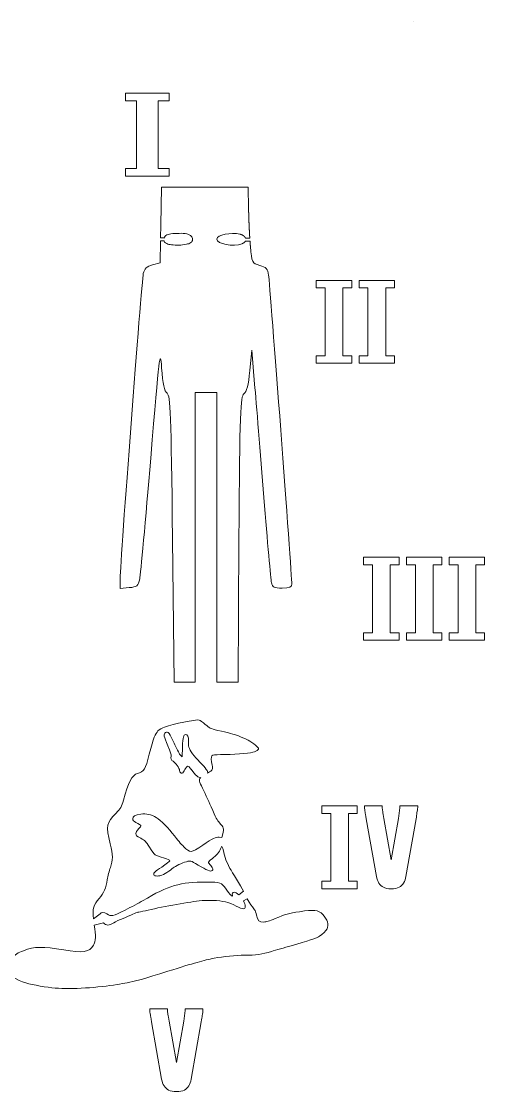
# Model space of a CAD drawing. Extents: x -605 to 1098, y -466 to 1222.
# Drawn here: x 426 to 1098, y -333 to 1222 of the extents above; entities that cross this region are included whole.
import ezdxf

# ---------------------------------------------------------------- set-up
doc = ezdxf.new("R2010")
doc.units = 0
doc.layers.add('Livello_1', color=7, linetype='CONTINUOUS', lineweight=5)

msp = doc.modelspace()

# ---------------------------------------------------------------- linework, layer by layer
at = {"layer": 'Livello_1', "color": 7, "true_color": 0xffffff}
for p, q in [((994.934624, 1221.886084), (994.934624, 1221.886084)), ((576.471664, 1106.458796), (576.471664, 1117.488332)), ((576.471664, 1117.488332), (639.855744, 1117.488332)), ((592.428544, 1106.458796), (576.471664, 1106.458796)), ((592.428544, 1007.958172), (592.428544, 1106.458796)), ((639.855744, 1106.458796), (624.120624, 1106.458796)), ((624.120624, 1106.458796), (624.120624, 1007.958172)), ((639.855744, 1117.488332), (639.855744, 1106.458796)), ((576.471664, 997.08174), (576.471664, 1007.958172)), ((576.471664, 1007.958172), (592.428544, 1007.958172)), ((639.855744, 997.08174), (576.471664, 997.08174)), ((624.120624, 1007.958172), (639.855744, 1007.958172)), ((624.120624, 1007.958172), (624.120624, 1007.958172)), ((639.855744, 1007.958172), (639.855744, 997.08174)), ((627.787024, 925.962004), (628.753104, 980.994788)), ((628.753104, 980.994788), (691.809264, 980.994788)), ((691.809264, 980.994788), (754.865424, 980.994788)), ((754.865424, 980.994788), (755.301184, 950.29918)), ((755.301184, 950.29918), (755.301184, 950.10098)), ((755.303984, 950.10098), (755.303984, 949.902052)), ((755.306944, 949.902052), (755.306944, 949.70242)), ((755.309984, 949.70242), (755.309984, 949.502076)), ((755.313104, 949.502076), (755.313104, 949.301036)), ((755.316304, 949.301036), (755.316304, 949.099308)), ((755.319584, 949.099308), (755.319584, 948.896892)), ((755.322944, 948.896892), (755.322944, 948.693804)), ((755.326384, 948.693804), (755.326384, 948.490036)), ((755.329904, 948.490036), (755.329904, 948.285612)), ((755.333504, 948.285612), (755.333504, 948.080524)), ((755.337184, 948.080524), (755.337184, 947.874796)), ((755.341024, 947.874796), (755.341024, 947.668412)), ((755.344864, 947.668412), (755.344864, 947.461404)), ((755.348784, 947.461404), (755.356784, 947.253756)), ((755.352864, 947.253756), (755.360864, 947.045492)), ((755.356944, 947.045492), (755.364944, 946.836612)), ((755.361104, 946.836612), (755.369104, 946.627124)), ((755.365424, 946.627124), (755.373424, 946.417036)), ((755.369744, 946.417036), (755.377744, 946.206348)), ((755.374144, 946.206348), (755.382144, 945.995076)), ((755.378704, 945.995076), (755.386704, 945.78322)), ((755.383264, 945.78322), (755.391264, 945.570796)), ((755.387984, 945.570796), (755.395984, 945.357796)), ((755.392704, 945.357796), (755.400704, 945.144244)), ((755.397504, 945.144244), (755.405504, 944.930132)), ((755.402464, 944.930132), (755.410464, 944.715476)), ((755.407424, 944.715476), (755.415424, 944.500284)), ((755.412464, 944.500284), (755.420464, 944.284556)), ((755.417584, 944.284556), (755.425584, 944.0683)), ((755.422864, 944.0683), (755.430864, 943.851524)), ((755.428144, 943.851524), (755.436144, 943.634244)), ((755.433504, 943.634244), (755.441504, 943.416452)), ((755.438944, 943.416452), (755.446944, 943.198164)), ((755.444464, 943.198164), (755.452464, 942.979388)), ((755.450064, 942.979388), (755.458064, 942.760124)), ((755.455744, 942.760124), (755.463744, 942.54038)), ((755.461504, 942.54038), (755.469504, 942.320172)), ((755.467264, 942.320172), (755.475264, 942.099492)), ((755.473184, 942.099492), (755.481184, 941.878364)), ((755.479184, 941.878364), (755.487184, 941.65678)), ((755.485184, 941.65678), (755.493184, 941.434756)), ((755.491264, 941.434756), (755.499264, 941.212292)), ((755.497504, 941.212292), (755.505504, 940.989404)), ((755.503744, 940.989404), (755.511744, 940.766092)), ((755.510064, 940.766092), (755.518064, 940.542364)), ((755.516464, 940.542364), (755.524464, 940.318228)), ((755.522944, 940.318228), (755.530944, 940.093692)), ((755.529504, 940.093692), (755.537504, 939.868764)), ((755.536064, 939.868764), (755.544064, 939.643444)), ((755.542784, 939.643444), (755.550784, 939.41774)), ((755.549504, 939.41774), (755.557504, 939.191668)), ((755.556384, 939.191668), (755.564384, 938.96522)), ((755.563264, 938.96522), (755.571264, 938.73842)), ((755.570224, 938.73842), (755.578224, 938.511268)), ((755.577264, 938.511268), (755.585264, 938.283764)), ((755.584384, 938.283764), (755.592384, 938.055924)), ((755.591504, 938.055924), (755.599504, 937.827748)), ((755.598784, 937.827748), (755.606784, 937.599252)), ((755.606064, 937.599252), (755.614064, 937.370436)), ((755.613424, 937.370436), (755.621424, 937.141308)), ((755.620864, 937.141308), (755.628864, 936.911868)), ((755.628384, 936.911868), (755.636384, 936.68214)), ((755.635904, 936.68214), (755.643904, 936.452116)), ((755.643584, 936.452116), (755.651584, 936.221804)), ((755.651264, 936.221804), (755.659264, 935.99122)), ((755.659024, 935.99122), (755.667024, 935.760364)), ((755.666864, 935.760364), (755.674864, 935.529244)), ((755.674784, 935.529244), (755.682784, 935.297868)), ((755.682704, 935.297868), (755.690704, 935.066244)), ((755.690704, 935.066244), (755.698704, 934.83438)), ((755.698784, 934.83438), (755.706784, 934.602276)), ((755.706944, 934.602276), (755.714944, 934.36994)), ((755.715184, 934.36994), (755.723184, 934.137388)), ((755.723424, 934.137388), (755.732224, 933.904612)), ((755.731824, 933.904612), (755.739824, 933.671636)), ((755.740224, 933.671636), (755.749024, 933.438452)), ((755.748624, 933.438452), (755.757424, 933.205076)), ((755.757184, 933.205076), (755.765984, 932.971516)), ((755.765744, 932.971516), (755.774544, 932.737772)), ((627.459824, 907.32618), (627.787024, 925.962004)), ((755.774384, 932.737772), (755.783184, 932.50386)), ((755.783104, 932.50386), (755.791904, 932.269772)), ((755.791824, 932.269772), (755.800624, 932.035532)), ((755.800704, 932.035532), (755.809504, 931.801132)), ((755.809584, 931.801132), (755.818384, 931.566588)), ((755.818464, 931.566588), (755.827264, 931.331908)), ((755.827504, 931.331908), (755.836304, 931.097092)), ((755.836544, 931.097092), (755.845344, 930.862156)), ((755.845664, 930.862156), (755.854464, 930.627092)), ((755.854784, 930.627092), (755.864384, 930.391924)), ((755.864064, 930.391924), (755.873664, 930.156644)), ((755.873344, 930.156644), (755.882944, 929.921276)), ((755.882704, 929.921276), (755.892304, 929.685812)), ((755.892064, 929.685812), (755.901664, 929.45026)), ((755.901504, 929.45026), (755.911104, 929.214636)), ((755.911024, 929.214636), (755.920624, 928.97894)), ((755.920624, 928.97894), (755.930224, 928.74318)), ((755.930224, 928.74318), (755.939824, 928.507364)), ((755.939904, 928.507364), (755.949504, 928.2715)), ((755.949584, 928.2715), (755.959184, 928.035596)), ((755.959424, 928.035596), (755.969024, 927.799652)), ((755.969184, 927.799652), (755.978784, 927.563676)), ((755.979104, 927.563676), (755.988704, 927.327684)), ((755.989024, 927.327684), (755.998624, 927.091676)), ((755.999024, 927.091676), (756.009424, 926.85566)), ((756.009104, 926.85566), (756.019504, 926.619636)), ((756.019184, 926.619636), (756.029584, 926.383628)), ((756.029344, 926.383628), (756.039744, 926.147628)), ((756.039504, 926.147628), (756.049904, 925.911644)), ((756.049744, 925.911644), (756.060144, 925.675692)), ((756.060064, 925.675692), (756.070464, 925.439764)), ((756.070464, 925.439764), (756.080864, 925.203884)), ((756.080864, 925.203884), (756.091264, 924.968052)), ((756.091264, 924.968052), (756.101664, 924.732268)), ((756.101824, 924.732268), (756.112224, 924.496548)), ((756.112304, 924.496548), (756.122704, 924.2609)), ((756.122944, 924.2609), (756.133344, 924.025324)), ((756.133584, 924.025324), (756.143984, 923.789828)), ((756.144304, 923.789828), (756.154704, 923.55442)), ((756.155024, 923.55442), (756.165424, 923.319108)), ((756.165824, 923.319108), (756.177024, 923.0839)), ((756.176624, 923.0839), (756.187824, 922.848796)), ((756.187504, 922.848796), (756.198704, 922.613812)), ((756.198464, 922.613812), (756.209664, 922.378948)), ((756.209424, 922.378948), (756.220624, 922.14422)), ((756.220464, 922.14422), (756.231664, 921.90962)), ((756.231504, 921.90962), (756.242704, 921.675172)), ((756.242624, 921.675172), (756.253824, 921.440868)), ((756.253744, 921.440868), (756.264944, 921.206732)), ((756.264944, 921.206732), (756.276144, 920.972748)), ((756.276224, 920.972748), (756.287424, 920.73894)), ((756.287504, 920.73894), (756.298704, 920.505316)), ((756.298864, 920.505316), (756.310064, 920.271868)), ((756.310224, 920.271868), (756.321424, 920.03862)), ((756.321584, 920.03862), (756.332784, 919.805564)), ((756.333104, 919.805564), (756.344304, 919.572716)), ((756.344544, 919.572716), (756.355744, 919.340084)), ((756.356144, 919.340084), (756.367344, 919.107668)), ((756.367664, 919.107668), (756.379664, 918.875476)), ((756.379344, 918.875476), (756.391344, 918.643524)), ((756.391024, 918.643524), (756.403024, 918.411804)), ((756.402704, 918.411804), (756.414704, 918.18034)), ((756.414464, 918.18034), (756.426464, 917.949124)), ((756.426224, 917.949124), (756.438224, 917.718172)), ((756.438064, 917.718172), (756.450064, 917.487484)), ((756.449904, 917.487484), (756.461904, 917.257076)), ((626.820944, 870.929188), (627.384624, 903.040668)), ((632.583824, 902.993572), (627.384624, 903.040692)), ((632.636064, 907.358548), (627.459824, 907.326148)), ((742.679664, 912.877516), (742.564704, 912.906716)), ((742.793824, 912.847788), (742.679664, 912.877548)), ((742.907344, 912.81754), (742.793824, 912.84778)), ((743.020064, 912.78678), (742.907344, 912.81758)), ((743.132064, 912.755508), (743.020064, 912.786788)), ((743.243344, 912.723716), (743.132064, 912.755476)), ((743.353904, 912.691428), (743.243344, 912.723748)), ((743.463744, 912.658636), (743.353904, 912.691436)), ((743.572864, 912.625348), (743.463744, 912.658628)), ((743.681184, 912.591564), (743.572864, 912.625324)), ((743.788784, 912.557292), (743.681184, 912.591532)), ((743.895744, 912.522524), (743.788784, 912.557324)), ((744.001824, 912.487284), (743.895744, 912.522484)), ((744.107264, 912.451564), (744.001824, 912.487324)), ((744.211984, 912.415372), (744.107264, 912.451532)), ((744.315904, 912.3787), (744.211984, 912.41534)), ((744.419104, 912.341572), (744.315904, 912.378692)), ((744.521584, 912.303972), (744.419104, 912.341572)), ((744.623264, 912.265916), (744.521584, 912.303996)), ((744.724224, 912.227404), (744.623264, 912.265884)), ((744.824464, 912.188436), (744.724224, 912.227396)), ((744.923984, 912.149028), (744.824464, 912.188468)), ((745.022704, 912.109172), (744.923984, 912.149012)), ((745.120704, 912.068876), (745.022704, 912.109196)), ((745.217904, 912.028148), (745.120704, 912.068868)), ((745.314464, 911.98698), (745.217904, 912.02818)), ((745.410144, 911.945388), (745.314464, 911.986988)), ((745.505184, 911.903372), (745.410144, 911.945372)), ((745.599424, 911.860932), (745.505184, 911.903332)), ((745.692944, 911.818076), (745.599424, 911.860956)), ((745.785664, 911.774812), (745.692944, 911.818092)), ((745.877664, 911.731132), (745.785664, 911.774812)), ((745.968944, 911.687044), (745.877664, 911.731124)), ((746.059424, 911.642564), (745.968944, 911.687044)), ((746.149104, 911.597676), (746.059424, 911.642556)), ((746.238064, 911.552404), (746.149104, 911.597684)), ((746.326304, 911.506732), (746.238064, 911.552412)), ((746.413744, 911.460684), (746.326304, 911.506764)), ((746.500464, 911.414244), (746.413744, 911.460644)), ((746.586384, 911.367428), (746.500464, 911.414228)), ((746.671584, 911.320244), (746.586384, 911.367444)), ((746.755984, 911.272684), (746.671584, 911.320204)), ((746.839664, 911.224756), (746.755984, 911.272676)), ((746.922544, 911.17646), (746.839664, 911.22478)), ((747.004624, 911.127812), (746.922544, 911.176452)), ((747.085984, 911.078812), (747.004624, 911.127772)), ((747.166624, 911.029452), (747.085984, 911.078812)), ((747.246384, 910.979748), (747.166384, 911.029428)), ((747.325424, 910.9297), (747.246224, 910.97978)), ((747.403744, 910.879308), (747.325344, 910.929708)), ((747.481264, 910.82858), (747.403664, 910.8793)), ((747.557984, 910.777524), (747.481184, 910.828564)), ((747.633984, 910.72614), (747.557984, 910.7775)), ((747.709184, 910.674428), (747.633984, 910.726108)), ((747.783584, 910.622396), (747.709184, 910.674396)), ((747.857264, 910.570044), (747.783664, 910.622364)), ((747.930144, 910.517388), (747.857344, 910.570028)), ((748.002224, 910.464412), (747.930224, 910.517372)), ((748.073504, 910.411132), (748.002304, 910.464412)), ((748.144064, 910.357556), (748.073664, 910.411156)), ((748.213824, 910.303676), (748.144224, 910.357596)), ((748.282784, 910.249508), (748.213984, 910.303668)), ((748.351024, 910.195044), (748.283024, 910.249524)), ((748.418464, 910.1403), (748.351264, 910.19502)), ((748.485104, 910.085268), (748.418704, 910.140308)), ((748.550944, 910.029964), (748.485344, 910.085244)), ((748.615984, 909.97438), (748.551184, 910.02998)), ((748.680304, 909.918524), (748.616304, 909.974364)), ((748.743744, 909.862404), (748.680544, 909.918564)), ((748.806464, 909.80602), (748.744064, 909.86242)), ((748.868384, 909.749372), (748.806784, 909.806012)), ((748.929504, 909.692476), (748.868704, 909.749356)), ((748.989904, 909.635324), (748.929104, 909.692444)), ((749.049424, 909.577924), (748.990224, 909.635284)), ((749.108224, 909.520284), (749.049824, 909.577884)), ((749.166144, 909.462396), (749.108544, 909.520316)), ((749.223344, 909.404276), (749.165744, 909.462356)), ((749.279744, 909.345924), (749.222944, 909.404244)), ((749.335344, 909.28734), (749.280144, 909.3459)), ((749.390064, 909.22854), (749.335664, 909.28734)), ((749.444064, 909.169508), (749.390464, 909.228548)), ((749.497264, 909.110268), (749.443664, 909.169468)), ((749.549664, 909.050812), (749.497664, 909.110252)), ((749.601264, 908.99114), (749.550064, 909.05082)), ((749.652064, 908.931268), (749.601664, 908.991108)), ((749.702064, 908.871196), (749.652464, 908.931276)), ((749.751264, 908.810924), (749.701664, 908.871164)), ((749.799664, 908.75046), (749.750864, 908.81094)), ((749.847264, 908.689804), (749.799264, 908.750444)), ((749.893984, 908.628964), (749.847584, 908.689844)), ((749.939984, 908.56794), (749.893584, 908.62898)), ((749.921984, 901.674916), (749.969184, 901.732756)), ((749.985184, 908.506732), (749.940384, 908.567932)), ((749.969184, 901.732788), (750.015584, 901.790868)), ((750.029504, 908.445356), (749.985504, 908.506716)), ((750.015504, 901.790892), (750.061104, 901.849212)), ((750.073104, 908.383804), (750.029104, 908.445324)), ((750.060944, 901.849228), (750.105744, 901.907788)), ((750.115824, 908.322092), (750.073424, 908.383772)), ((750.105424, 901.907796), (750.148624, 901.966596)), ((750.157744, 908.260212), (750.116144, 908.322132)), ((750.149024, 901.966588), (750.191424, 902.025628)), ((750.198864, 908.198172), (750.158064, 908.260172)), ((750.191744, 902.025604), (750.233344, 902.084804)), ((750.239184, 908.135972), (750.199184, 908.198212)), ((750.233584, 902.084836), (750.274384, 902.144276)), ((750.278624, 908.073628), (750.239424, 908.135948)), ((750.274464, 902.144276), (750.314464, 902.203956)), ((750.317344, 908.011132), (750.278944, 908.073612)), ((750.314544, 902.203932), (750.353744, 902.263772)), ((750.355184, 907.9485), (750.317584, 908.01114)), ((750.353664, 902.263788), (750.392064, 902.323868)), ((750.392224, 907.885716), (750.355424, 907.948516)), ((750.391824, 902.323852), (750.429424, 902.384092)), ((750.428464, 907.822804), (750.392464, 907.885684)), ((750.463904, 907.759756), (750.428704, 907.822796)), ((750.441344, 902.417268), (757.356304, 902.440148)), ((750.498544, 907.69658), (750.464144, 907.75978)), ((750.532304, 907.633276), (750.498704, 907.696556)), ((750.565264, 907.569852), (750.532464, 907.633292)), ((750.597424, 907.506316), (750.565424, 907.569836)), ((750.628704, 907.44266), (750.597504, 907.50634)), ((750.659184, 907.3789), (750.628784, 907.44266)), ((750.688864, 907.315036), (750.659264, 907.378876)), ((750.717744, 907.25106), (750.688944, 907.31506)), ((750.745744, 907.186996), (750.717744, 907.251076)), ((750.772944, 907.122836), (750.745744, 907.186996)), ((750.799264, 907.05858), (750.772864, 907.12282)), ((750.824784, 906.994244), (750.799184, 907.058564)), ((750.830144, 906.962908), (757.047664, 907.039628)), ((756.461824, 917.257076), (756.473824, 917.026948)), ((756.473744, 917.026948), (756.485744, 916.797108)), ((756.485744, 916.797108), (756.497744, 916.567564)), ((756.497744, 916.567564), (756.509744, 916.338324)), ((756.509824, 916.338324), (756.521824, 916.109388)), ((756.521904, 916.109388), (756.533904, 915.880772)), ((756.533984, 915.880772), (756.545984, 915.652476)), ((756.546144, 915.652476), (756.558144, 915.424516)), ((756.558384, 915.424516), (756.570384, 915.196892)), ((756.570624, 915.196892), (756.582624, 914.969604)), ((756.582864, 914.969604), (756.594864, 914.742676)), ((756.595184, 914.742676), (756.607184, 914.5161)), ((756.607504, 914.5161), (756.619504, 914.289892)), ((756.619904, 914.289892), (756.631904, 914.064052)), ((756.632304, 914.064052), (756.645104, 913.838588)), ((756.644784, 913.838588), (756.657584, 913.613516)), ((756.657264, 913.613516), (756.670064, 913.388836)), ((756.669744, 913.388836), (756.682544, 913.164548)), ((756.682304, 913.164548), (756.695104, 912.940676)), ((756.694864, 912.940676), (756.707664, 912.717204)), ((756.707424, 912.717204), (756.720224, 912.494164)), ((756.720064, 912.494164), (756.732864, 912.27154)), ((756.732784, 912.27154), (756.745584, 912.049356)), ((756.745504, 912.049356), (756.758304, 911.827612)), ((756.758224, 911.827612), (756.771024, 911.606316)), ((756.770944, 911.606316), (756.783744, 911.385476)), ((756.783744, 911.385476), (756.796544, 911.165092)), ((756.796544, 911.165092), (756.809344, 910.94518)), ((756.809424, 910.94518), (756.822224, 910.72574)), ((756.822304, 910.72574), (756.835104, 910.50678)), ((756.835184, 910.50678), (756.847984, 910.288308)), ((756.848144, 910.288308), (756.860944, 910.07034)), ((756.861104, 910.07034), (756.873904, 909.852868)), ((756.874144, 909.852868), (756.886944, 909.635908)), ((756.887104, 909.635908), (756.899904, 909.41946)), ((756.900224, 909.41946), (756.913024, 909.20354)), ((756.913264, 909.20354), (756.926064, 908.988148)), ((756.926384, 908.988148), (756.939184, 908.7733)), ((756.939504, 908.7733), (756.952304, 908.558988)), ((756.952624, 908.558988), (756.965424, 908.345228)), ((756.965824, 908.345228), (756.979424, 908.132028)), ((756.979024, 908.132028), (756.991824, 907.919388)), ((756.992224, 907.919388), (757.005824, 907.707324)), ((757.005504, 907.707324), (757.019104, 907.495836)), ((757.018784, 907.495836), (757.032384, 907.28494)), ((757.032064, 907.28494), (757.045664, 907.074628)), ((757.357664, 902.416852), (757.371264, 902.222828)), ((757.371424, 902.222828), (757.385024, 902.029572)), ((757.385264, 902.029572), (757.398864, 901.837084)), ((757.399104, 901.837084), (757.412704, 901.645372)), ((668.631424, 898.930596), (668.631424, 898.9305)), ((745.808864, 898.9305), (745.908144, 898.96898)), ((745.808864, 898.9305), (745.808864, 898.9305)), ((745.908144, 898.968988), (746.006384, 899.007948)), ((746.006384, 899.007924), (746.103664, 899.047284)), ((746.103664, 899.047308), (746.200064, 899.087148)), ((746.200064, 899.087132), (746.295504, 899.127372)), ((746.295504, 899.127404), (746.389904, 899.168124)), ((746.389904, 899.168108), (746.483424, 899.209228)), ((746.483424, 899.209244), (746.575984, 899.250844)), ((746.575984, 899.250812), (746.667584, 899.292812)), ((746.667584, 899.292796), (746.758304, 899.335196)), ((746.758304, 899.335212), (746.847984, 899.378012)), ((746.847984, 899.378044), (746.936784, 899.421324)), ((746.936784, 899.421284), (747.024624, 899.464964)), ((747.024624, 899.46494), (747.111504, 899.50902)), ((747.111504, 899.508996), (747.197504, 899.553476)), ((747.197504, 899.553452), (747.282544, 899.598332)), ((747.282544, 899.598316), (747.366544, 899.643596)), ((747.366544, 899.643564), (747.449744, 899.689244)), ((747.449744, 899.689212), (747.531904, 899.735212)), ((747.531904, 899.735236), (747.613184, 899.781636)), ((747.613184, 899.781652), (747.693504, 899.828452)), ((747.693504, 899.828444), (747.772704, 899.875644)), ((747.772864, 899.875604), (747.851264, 899.923124)), ((747.851344, 899.92314), (747.928944, 899.97106)), ((747.928864, 899.971052), (748.005664, 900.019292)), ((748.005424, 900.019316), (748.081424, 900.067956)), ((748.081104, 900.06794), (748.155504, 900.1169)), ((748.155824, 900.116924), (748.229424, 900.166284)), ((748.229664, 900.16626), (748.302464, 900.21594)), ((748.302464, 900.215948), (748.374464, 900.265948)), ((748.374464, 900.265972), (748.445664, 900.316372)), ((748.445424, 900.31634), (748.515824, 900.36706)), ((748.515504, 900.367044), (748.585104, 900.418084)), ((748.584704, 900.418084), (748.652704, 900.469444)), ((748.652944, 900.469452), (748.720144, 900.521132)), ((748.720224, 900.52114), (748.786624, 900.57314)), ((748.786624, 900.573148), (748.852224, 900.625468)), ((748.852064, 900.625484), (748.916864, 900.678124)), ((748.916624, 900.678124), (748.980624, 900.731084)), ((748.980304, 900.731076), (749.042704, 900.784356)), ((749.042944, 900.784332), (749.104544, 900.837932)), ((749.104784, 900.837892), (749.165584, 900.891732)), ((749.165664, 900.891756), (749.225664, 900.945916)), ((749.225584, 900.945908), (749.284784, 901.000308)), ((749.284624, 901.000348), (749.343024, 901.055068)), ((749.342784, 901.055076), (749.400384, 901.110116)), ((749.399984, 901.110092), (749.455984, 901.165372)), ((749.456224, 901.16538), (749.511424, 901.22098)), ((749.511664, 901.220948), (749.566064, 901.276788)), ((749.566144, 901.276788), (749.619744, 901.332868)), ((749.619664, 901.332892), (749.672464, 901.389292)), ((749.672304, 901.38926), (749.724304, 901.4459)), ((749.724064, 901.445892), (749.775264, 901.502772)), ((749.774944, 901.502772), (749.824544, 901.559892)), ((749.824864, 901.559908), (749.873664, 901.617268)), ((749.873904, 901.617292), (749.921904, 901.674892)), ((757.412944, 901.645372), (757.426544, 901.454452)), ((757.426784, 901.454452), (757.440384, 901.264316)), ((757.440624, 901.264316), (757.454224, 901.074988)), ((757.454544, 901.074988), (757.468144, 900.88646)), ((757.468384, 900.88646), (757.481984, 900.698748)), ((757.482304, 900.698748), (757.495904, 900.511852)), ((757.496224, 900.511852), (757.509824, 900.325788)), ((757.510144, 900.325788), (757.523744, 900.140556)), ((757.524144, 900.140556), (757.537744, 899.956164)), ((757.538064, 899.956164), (757.551664, 899.77262)), ((757.552064, 899.77262), (757.565664, 899.589932)), ((757.565984, 899.589932), (757.579584, 899.4081)), ((757.579984, 899.4081), (757.593584, 899.22714)), ((757.593984, 899.22714), (757.608384, 899.04706)), ((757.607984, 899.04706), (757.621584, 898.86786)), ((757.621984, 898.86786), (757.636384, 898.689548)), ((757.636064, 898.689548), (757.650464, 898.512124)), ((757.650064, 898.512124), (757.664464, 898.335612)), ((757.664144, 898.335612), (757.678544, 898.160012)), ((757.678224, 898.160012), (757.691824, 897.985316)), ((757.692224, 897.985316), (757.706624, 897.811556)), ((757.706304, 897.811556), (757.720704, 897.638724)), ((757.720384, 897.638724), (757.734784, 897.466828)), ((757.734464, 897.466828), (757.748864, 897.295868)), ((757.748544, 897.295868), (757.762944, 897.125868)), ((757.762624, 897.125868), (757.777024, 896.956828)), ((757.776784, 896.956828), (757.791184, 896.788748)), ((757.790864, 896.788748), (757.805264, 896.621644)), ((757.805024, 896.621644), (757.819424, 896.455516)), ((757.819104, 896.455516), (757.833504, 896.290372)), ((757.833264, 896.290372), (757.847664, 896.12622)), ((757.847344, 896.12622), (757.861744, 895.963076)), ((757.861504, 895.963076), (757.875904, 895.800932)), ((757.875664, 895.800932), (757.890064, 895.639796)), ((757.889744, 895.639796), (757.904144, 895.479692)), ((757.903904, 895.479692), (757.918304, 895.320604)), ((757.918064, 895.320604), (757.932464, 895.162556)), ((615.691904, 868.0491), (626.820944, 870.929188)), ((853.575424, 834.659332), (853.575424, 845.688908)), ((853.575424, 845.688908), (904.908784, 845.688908)), ((904.908784, 845.688908), (904.908784, 834.659332)), ((915.624704, 834.659332), (915.624704, 845.688908)), ((915.624704, 845.688908), (966.957984, 845.688908)), ((966.957984, 845.688908), (966.957984, 834.659332)), ((866.498464, 834.659332), (853.575424, 834.659332)), ((866.498464, 736.158716), (866.498464, 834.659332)), ((904.908784, 834.659332), (892.165024, 834.659332)), ((892.165024, 834.659332), (892.165024, 736.158716)), ((928.547744, 834.659332), (915.624704, 834.659332)), ((928.547744, 736.158716), (928.547744, 834.659332)), ((966.957984, 834.659332), (954.214464, 834.659332)), ((954.214464, 834.659332), (954.214464, 736.158716)), ((759.841744, 744.200284), (757.050384, 714.546716)), ((764.069104, 695.087212), (759.841744, 744.200284)), ((853.575424, 725.282268), (853.575424, 736.158716)), ((853.575424, 736.158716), (866.498464, 736.158716)), ((892.165024, 736.158716), (904.908784, 736.158716)), ((892.165024, 736.158716), (892.165024, 736.158716)), ((904.908784, 736.158716), (904.908784, 725.282268)), ((915.624704, 725.282268), (915.624704, 736.158716)), ((915.624704, 736.158716), (928.547744, 736.158716)), ((954.214464, 736.158716), (966.957984, 736.158716)), ((954.214464, 736.158716), (954.214464, 736.158716)), ((966.957984, 736.158716), (966.957984, 725.282268)), ((904.908784, 725.282268), (853.575424, 725.282268)), ((966.957984, 725.282268), (915.624704, 725.282268)), ((693.474224, 682.8091), (677.687904, 682.8091)), ((677.687904, 682.8091), (677.687904, 472.32486)), ((709.260544, 682.8091), (693.474224, 682.8091)), ((709.260544, 472.32486), (709.260544, 682.8091)), ((647.262384, 261.84086), (644.913344, 469.6939)), ((644.913344, 469.6939), (644.913904, 469.6939)), ((677.687904, 472.32486), (677.687904, 261.84086)), ((709.260544, 261.84086), (709.260544, 472.32486)), ((741.382944, 469.16278), (740.006144, 261.84086)), ((922.270624, 432.33238), (922.270624, 443.36182)), ((922.270624, 443.36182), (973.604144, 443.36182)), ((973.604144, 443.36182), (973.604144, 432.33238)), ((984.320144, 432.33238), (984.320144, 443.36182)), ((984.320144, 443.36182), (1035.653264, 443.36182)), ((1035.653264, 443.36182), (1035.653264, 432.33238)), ((1046.369264, 432.33238), (1046.369264, 443.36182)), ((1046.369264, 443.36182), (1097.702704, 443.36182)), ((1097.702704, 443.36182), (1097.702704, 432.33238)), ((935.193904, 432.33238), (922.270624, 432.33238)), ((935.193904, 333.83174), (935.193904, 432.33238)), ((973.604144, 432.33238), (960.860464, 432.33238)), ((960.860464, 432.33238), (960.860464, 333.83174)), ((997.243104, 432.33238), (984.320144, 432.33238)), ((997.243104, 333.83174), (997.243104, 432.33238)), ((1035.653264, 432.33238), (1022.909744, 432.33238)), ((1022.909744, 432.33238), (1022.909744, 333.83174)), ((1059.292304, 432.33238), (1046.369264, 432.33238)), ((1059.292304, 333.83174), (1059.292304, 432.33238)), ((1097.702704, 432.33238), (1084.958944, 432.33238)), ((1084.958944, 432.33238), (1084.958944, 333.83174)), ((568.938384, 398.23198), (568.938384, 413.35294)), ((581.969104, 399.3207), (568.938384, 398.23198)), ((922.270624, 322.95526), (922.270624, 333.83174)), ((922.270624, 333.83174), (935.193904, 333.83174)), ((960.860464, 333.83174), (973.604144, 333.83174)), ((960.860464, 333.83174), (960.860464, 333.83174)), ((973.604144, 333.83174), (973.604144, 322.95526)), ((984.320144, 322.95526), (984.320144, 333.83174)), ((984.320144, 333.83174), (997.243104, 333.83174)), ((1022.909744, 333.83174), (1035.653264, 333.83174)), ((1022.909744, 333.83174), (1022.909744, 333.83174)), ((1035.653264, 333.83174), (1035.653264, 322.95526)), ((1046.369264, 322.95526), (1046.369264, 333.83174)), ((1046.369264, 333.83174), (1059.292304, 333.83174)), ((1084.958944, 333.83174), (1097.702704, 333.83174)), ((1084.958944, 333.83174), (1084.958944, 333.83174)), ((1097.702704, 333.83174), (1097.702704, 322.95526)), ((973.604144, 322.95526), (922.270624, 322.95526)), ((1035.653264, 322.95526), (984.320144, 322.95526)), ((1097.702704, 322.95526), (1046.369264, 322.95526)), ((662.475104, 261.84086), (647.262384, 261.84086)), ((677.687904, 261.84086), (662.475104, 261.84086)), ((724.633344, 261.84086), (709.260544, 261.84086)), ((740.006144, 261.84086), (724.633344, 261.84086)), ((658.695424, 153.35854), (655.955104, 156.64102)), ((659.273104, 167.6147), (658.695424, 153.35854)), ((861.608224, 71.1883), (861.608224, 82.21782)), ((861.608224, 82.21782), (912.941584, 82.21782)), ((912.941584, 82.21782), (912.941584, 71.1883)), ((923.657424, 79.46054), (923.657424, 82.21782)), ((923.657424, 82.21782), (949.324064, 82.21782)), ((949.324064, 82.21782), (949.324064, 79.46054)), ((972.836944, 64.14158), (974.990864, 79.46054)), ((974.990864, 79.46054), (974.990864, 82.21782)), ((974.990864, 82.21782), (1000.657424, 82.21782)), ((1000.657424, 79.46054), (1000.657344, 79.46054)), ((1000.657424, 82.21782), (1000.657424, 79.46054)), ((874.531344, 71.1883), (861.608224, 71.1883)), ((874.531344, -27.31242), (874.531344, 71.1883)), ((912.941584, 71.1883), (900.197984, 71.1883)), ((900.197984, 71.1883), (900.197984, -27.31242)), ((940.708704, -20.11258), (925.990784, 63.22262)), ((951.657424, 64.14158), (962.247184, 3.93822)), ((962.247184, 3.93822), (972.836944, 64.14158)), ((998.324064, 63.22262), (983.606064, -20.11258)), ((716.336624, 36.25542), (712.698144, 36.60246)), ((718.023424, 41.82654), (716.336624, 36.25542)), ((861.608224, -38.1889), (861.608224, -27.31242)), ((861.608224, -27.31242), (874.531344, -27.31242)), ((900.197984, -27.31242), (912.941584, -27.31242)), ((900.197984, -27.31242), (900.197984, -27.31242)), ((912.941584, -27.31242), (912.941584, -38.1889)), ((741.017664, -47.06546), (747.963584, -41.67794)), ((912.941584, -38.1889), (861.608224, -38.1889)), ((747.754944, -55.7613), (753.285744, -52.57146)), ((753.285744, -52.57146), (755.920064, -57.6241)), ((530.157744, -82.00826), (539.792224, -74.4625)), ((531.450544, -91.12138), (544.923904, -87.74626)), ((559.545264, -87.51682), (559.545264, -87.51682)), ((474.776304, -182.45898), (474.776304, -182.45898)), ((612.034064, -215.15698), (612.034064, -212.39962)), ((612.034064, -212.39962), (637.700784, -212.39962)), ((637.700784, -212.39962), (637.700784, -215.15698)), ((661.213664, -230.47594), (663.367584, -215.15698)), ((663.367584, -215.15698), (663.367584, -212.39962)), ((663.367584, -212.39962), (689.034144, -212.39962)), ((689.034144, -212.39962), (689.034144, -215.15698)), ((689.034144, -215.15698), (689.034144, -215.15698)), ((629.085424, -314.73002), (614.367424, -231.39498)), ((640.034144, -230.47594), (650.623904, -290.6793)), ((650.623904, -290.6793), (661.213664, -230.47594)), ((686.700784, -231.39498), (671.982944, -314.73002))]:
    msp.add_line(p, q, dxfattribs=at)
for points in [[(633.499984, 901.357148), (633.008784, 901.88334), (632.285744, 903.14286), (632.285744, 903.14286)], [(632.499984, 907.14286), (632.499984, 907.14286), (633.821024, 909.903076), (634.999984, 910.785716)], [(634.999984, 910.785716), (637.085424, 912.347044), (639.870624, 912.720556), (642.428544, 913.214292)], [(642.428544, 913.214292), (646.364464, 913.974012), (650.419984, 913.99406), (654.428544, 914.000004)], [(654.428544, 914.000004), (658.245504, 914.005604), (662.145744, 914.17694), (665.857184, 913.285716)], [(665.857184, 913.285716), (667.371104, 912.922188), (668.859984, 912.31078), (670.142864, 911.428572)], [(670.142864, 911.428572), (671.460784, 910.522244), (672.775584, 909.426052), (673.499984, 908.000004)], [(674.071424, 904.571428), (673.741584, 902.987412), (672.687904, 901.515868), (671.428544, 900.500004)], [(673.499984, 908.000004), (674.024704, 906.96702), (674.307664, 905.705716), (674.071424, 904.571428)], [(742.564704, 912.906708), (730.131744, 916.02718), (709.261104, 911.491836), (709.261104, 905.669588)], [(709.261104, 905.669588), (709.261104, 898.48762), (733.167424, 894.079516), (745.808864, 898.9305)], [(636.499984, 899.000004), (635.355824, 899.555172), (634.367744, 900.427484), (633.499984, 901.357148)], [(643.285744, 897.357148), (640.980864, 897.679036), (638.593824, 897.984052), (636.499984, 899.000004)], [(653.999984, 896.928572), (650.427744, 896.807284), (646.825664, 896.862812), (643.285744, 897.357148)], [(665.214304, 898.14286), (661.557904, 897.266636), (657.757744, 897.056164), (653.999984, 896.928572)], [(671.428544, 900.500004), (669.704224, 899.109044), (667.368704, 898.65914), (665.214304, 898.14286)], [(757.932224, 895.162556), (760.075504, 871.300732), (760.396064, 870.644868), (771.461344, 867.486892)], [(568.940624, 413.35294), (568.948624, 434.37398), (600.045024, 843.724644), (602.536704, 855.55158)], [(602.536704, 855.55158), (604.037024, 862.673164), (607.451024, 865.916428), (615.691904, 868.0491)], [(771.461344, 867.486892), (780.517104, 864.902396), (783.116224, 862.058724), (784.392304, 853.339172)], [(784.392304, 853.339172), (786.150384, 841.326492), (818.196944, 414.66006), (818.082064, 404.79454)], [(629.118624, 718.51862), (627.012944, 748.420276), (625.655264, 737.200972), (613.242304, 587.32102)], [(636.993104, 681.6839), (632.938144, 684.69446), (630.794304, 694.723012), (629.118624, 718.51862)], [(757.050384, 714.546716), (755.071984, 693.529292), (752.584464, 683.66854), (748.509344, 680.68878)], [(777.514224, 530.20814), (772.444464, 593.8795), (766.394144, 668.0751), (764.069104, 695.087212)], [(644.913904, 469.6939), (642.833904, 653.74582), (641.926864, 678.02062), (636.993104, 681.6839)], [(748.509344, 680.68878), (743.321744, 676.89558), (742.625104, 656.21942), (741.382944, 469.16278)], [(613.242304, 587.32102), (605.776704, 497.17862), (598.618064, 418.2471), (597.334224, 411.91742)], [(788.405904, 406.54862), (787.485264, 410.88998), (782.583984, 466.53654), (777.514224, 530.20814)], [(597.334224, 411.91742), (595.257264, 401.67846), (593.562944, 400.2895), (581.969104, 399.3207)], [(804.045184, 398.65542), (792.397184, 398.65542), (789.801984, 399.96518), (788.405904, 406.54862)], [(818.082064, 404.79454), (818.026064, 399.9879), (814.979664, 398.65542), (804.045184, 398.65542)], [(633.298224, 196.57502), (646.106624, 201.3827), (678.950304, 208.1607), (683.682784, 206.97294)], [(683.682784, 206.97294), (684.930384, 206.65982), (688.866624, 203.8299), (692.429904, 200.6843)], [(611.281024, 157.31446), (617.572464, 181.36878), (619.833664, 187.43718), (623.860944, 191.07566)], [(623.860944, 191.07566), (625.899184, 192.9171), (630.145984, 195.39182), (633.298224, 196.57502)], [(634.709264, 188.8467), (631.485664, 187.1215), (632.226784, 182.9347), (638.108624, 169.64318)], [(647.107744, 173.52294), (640.639824, 187.92622), (638.328064, 190.78342), (634.709264, 188.8467)], [(692.429904, 200.6843), (698.729504, 195.1231), (699.239424, 194.88174), (710.875824, 191.95134)], [(710.875824, 191.95134), (717.457824, 190.29382), (724.377984, 188.63398), (726.254064, 188.26286)], [(726.254064, 188.26286), (732.021264, 187.12198), (748.857584, 181.0003), (754.588704, 177.96038)], [(655.955104, 156.64102), (654.447824, 158.44646), (650.466544, 166.04326), (647.107744, 173.52294)], [(663.860224, 185.88798), (660.735824, 185.88798), (659.874464, 182.45654), (659.273104, 167.6147)], [(668.078544, 176.77174), (668.652464, 182.37478), (667.026784, 185.88798), (663.860224, 185.88798)], [(668.660464, 167.70326), (668.057904, 169.93262), (667.795984, 174.01342), (668.078544, 176.77174)], [(754.588704, 177.96038), (757.576304, 176.37574), (762.392704, 172.94374), (765.291744, 170.33374)], [(593.988544, 129.43606), (603.619904, 132.02718), (605.430704, 134.94646), (611.281024, 157.31446)], [(638.108624, 169.64318), (642.245344, 160.29502), (643.377744, 156.75006), (642.908864, 154.61534)], [(684.509424, 145.91094), (676.183584, 154.19942), (670.019584, 162.67494), (668.660464, 167.70326)], [(714.385104, 156.68126), (699.879824, 156.63886), (699.994624, 156.78646), (702.458704, 141.32166)], [(761.317664, 160.13382), (755.262384, 158.43478), (732.133984, 156.73334), (714.385104, 156.68126)], [(768.827824, 163.67126), (767.873584, 162.61694), (764.494064, 161.02502), (761.317664, 160.13382)], [(765.291744, 170.33374), (770.415104, 165.72126), (770.514144, 165.5347), (768.827824, 163.67126)], [(642.908864, 154.61534), (642.070704, 150.79926), (643.005904, 148.37878), (645.812624, 147.09998)], [(645.812624, 147.09998), (648.701664, 145.78366), (655.109984, 136.50406), (655.109984, 133.63686)], [(666.858304, 139.87022), (667.740944, 140.0347), (669.756704, 138.22662), (671.686384, 135.53958)], [(695.820144, 129.96758), (696.953824, 131.8435), (693.409184, 136.85262), (684.607584, 145.81278)], [(702.458704, 141.32166), (703.345424, 135.75654), (704.144704, 134.77462), (695.681744, 129.83198)], [(573.639264, 90.3795), (580.352144, 115.74214), (586.427104, 127.4019), (593.988544, 129.43606)], [(655.109984, 133.63686), (655.109984, 131.14766), (657.254224, 129.12422), (659.128384, 129.84486)], [(659.128384, 129.84486), (659.866384, 130.12854), (661.566544, 132.43686), (662.906624, 134.9743)], [(662.906624, 134.9743), (664.246624, 137.51182), (666.024944, 139.71494), (666.858304, 139.87022)], [(671.755184, 135.47062), (678.922704, 126.40782), (682.608384, 123.1439), (685.675024, 123.1439)], [(685.929424, 123.2755), (682.119744, 119.96446), (683.913984, 117.51934), (688.608224, 108.14606)], [(688.608224, 108.14606), (690.951744, 103.46662), (696.504544, 91.09038), (700.947744, 80.64318)], [(563.226224, 71.74614), (569.206224, 77.73414), (571.269584, 81.42646), (573.639264, 90.3795)], [(700.947744, 80.64318), (707.567584, 65.07806), (709.763104, 60.9115), (713.107184, 57.5675)], [(923.837024, 77.00942), (923.717291, 78.132833), (923.657424, 78.949873), (923.657424, 79.46054)], [(949.324064, 79.46054), (949.324064, 78.439206), (949.503611, 76.652006), (949.862704, 74.09894)], [(1000.477904, 77.7755), (1000.477904, 77.26478), (1000.418064, 76.70302), (1000.298384, 76.09022)], [(1000.657344, 79.46054), (1000.657344, 78.949873), (1000.597531, 78.388193), (1000.477904, 77.7755)], [(554.651344, 27.05654), (548.012944, 53.94926), (548.621744, 57.1223), (563.226224, 71.74614)], [(599.098144, 70.20334), (590.121504, 68.66566), (587.377024, 67.11238), (587.377024, 63.56942)], [(587.377024, 63.56942), (587.377024, 61.13374), (588.089424, 60.26718), (591.773104, 58.22238)], [(621.289664, 65.40462), (614.334544, 69.69382), (606.285184, 71.43438), (599.098144, 70.20334)], [(647.561664, 38.83062), (639.766384, 49.14182), (627.435344, 61.61462), (621.289664, 65.40462)], [(924.375424, 73.02646), (924.136117, 74.66054), (923.956651, 75.988193), (923.837024, 77.00942)], [(925.990784, 63.22262), (925.153237, 68.635153), (924.614784, 71.9031), (924.375424, 73.02646)], [(949.862704, 74.09894), (950.221584, 71.545713), (950.819824, 68.226593), (951.657424, 64.14158)], [(999.580544, 72.10742), (999.341237, 69.96278), (998.922411, 67.00118), (998.324064, 63.22262)], [(1000.298384, 76.09022), (1000.178757, 75.579713), (999.939477, 74.252113), (999.580544, 72.10742)], [(595.904544, 49.22478), (592.797424, 46.04654), (591.762624, 44.21774), (591.762624, 41.9051)], [(591.773104, 58.22238), (600.968224, 53.11822), (600.566384, 53.99334), (595.904544, 49.22478)], [(713.107184, 57.5675), (719.206224, 51.46846), (720.087984, 48.64534), (718.023424, 41.82654)], [(591.762624, 41.9051), (591.762624, 39.06822), (592.326384, 38.52678), (598.828224, 35.11998)], [(598.828224, 35.11998), (605.615664, 31.5635), (606.109424, 31.0583), (611.366064, 22.29254)], [(661.164784, 22.99374), (657.489664, 26.66878), (651.368304, 33.79542), (647.561664, 38.83062)], [(712.698144, 36.60246), (707.653184, 37.0835), (703.907664, 35.29358), (688.712064, 25.13974)], [(554.717024, -7.2685), (558.655744, 3.5239), (558.641584, 10.89134), (554.651424, 27.05654)], [(611.366064, 22.29254), (614.668224, 16.78606), (618.063184, 12.39182), (619.927104, 11.21166)], [(688.712064, 25.13974), (671.490064, 13.63182), (670.596304, 13.56214), (661.164784, 22.99374)], [(702.260304, 5.50526), (708.429264, 10.06254), (713.173904, 15.5443), (714.777024, 19.96646)], [(714.777024, 19.96646), (716.745984, 25.39758), (716.738544, 25.41302), (721.587904, 5.8219)], [(619.927104, 11.21166), (621.625984, 10.13598), (627.057584, 8.10006), (631.997344, 6.68726)], [(640.978704, 2.66222), (640.978704, 1.86118), (635.715984, -2.30778), (629.283744, -6.6021)], [(631.997344, 6.68726), (638.170144, 4.9219), (640.978704, 3.66318), (640.978704, 2.66222)], [(645.851584, -7.95578), (648.728544, -5.4177), (658.702224, -0.6785), (665.037824, 1.16102)], [(665.037824, 1.16102), (671.138304, 2.9323), (670.773264, 3.03614), (681.910864, -3.64018)], [(697.039424, 0.44414), (697.026624, 1.09726), (699.376384, 3.37478), (702.260304, 5.50526)], [(700.450384, -4.50562), (698.586784, -2.43634), (697.051824, -0.20898), (697.039424, 0.44414)], [(721.587904, 5.8219), (722.153584, 3.53662), (725.184624, -2.95138), (728.323504, -8.59578)], [(550.331744, -25.0825), (551.129184, -19.7085), (553.102544, -11.69218), (554.717024, -7.2685)], [(629.283744, -6.6021), (619.565424, -13.0905), (617.588864, -14.82002), (617.588864, -16.83522)], [(627.970384, -18.8429), (631.434544, -17.8057), (641.929424, -11.41578), (645.851584, -7.95578)], [(681.910864, -3.64018), (694.643104, -11.27242), (700.432064, -13.56498), (702.544704, -11.8117)], [(702.544704, -11.8117), (704.560464, -10.13882), (704.110624, -8.56962), (700.450384, -4.50562)], [(728.323504, -8.59578), (731.462384, -14.24026), (743.836144, -33.52722), (747.963584, -41.67794)], [(538.483264, -52.13322), (545.185664, -44.39322), (548.634784, -36.5185), (550.331744, -25.0825)], [(694.184704, -28.39594), (655.605744, -28.46874), (639.540224, -33.1853), (601.508304, -55.60642)], [(617.588864, -16.83522), (617.588864, -18.89522), (618.102304, -19.30906), (620.999824, -19.5845)], [(620.999824, -19.5845), (622.875904, -19.76274), (626.012624, -19.42906), (627.970384, -18.8429)], [(722.695184, -38.9121), (715.483824, -28.66298), (714.655584, -28.35754), (694.184704, -28.39594)], [(950.939424, -36.04426), (945.554944, -33.0825), (942.144704, -27.77194), (940.708704, -20.11258)], [(983.606064, -20.11258), (982.409531, -27.77194), (979.118944, -33.03138), (973.734304, -35.8909)], [(731.786064, -47.61946), (733.226624, -51.37338), (727.818304, -46.1933), (722.695184, -38.9121)], [(734.420144, -43.13738), (732.085744, -43.13738), (730.863904, -45.21634), (731.786064, -47.61946)], [(741.017664, -47.065436), (738.602904, -44.721276), (736.191432, -43.137356), (734.420144, -43.137356)], [(962.247184, -38.1889), (957.460837, -38.1889), (953.691584, -37.47402), (950.939424, -36.04426)], [(973.734304, -35.8909), (970.862571, -37.4229), (967.033531, -38.1889), (962.247184, -38.1889)], [(530.157712, -82.008236), (528.403968, -66.977836), (530.370608, -61.501836), (538.483264, -52.133196)], [(601.508304, -55.60642), (596.416144, -58.6085), (585.033744, -64.70578), (576.214144, -69.1561)], [(605.861504, -69.97434), (625.096304, -65.25274), (665.887024, -57.7665), (683.372704, -55.74898)], [(683.372704, -55.74898), (695.486944, -54.35122), (712.224944, -55.0001), (722.027184, -57.24762)], [(722.027184, -57.24762), (725.866544, -58.12794), (732.835424, -60.8177), (737.513424, -63.22482)], [(750.436304, -63.849996), (750.63416, -61.798316), (749.52336, -58.821436), (747.754968, -55.761276)], [(755.920064, -57.6241), (759.704384, -62.64378), (763.387024, -67.55442), (764.103584, -68.53666)], [(549.750384, -74.73802), (545.741744, -71.96002), (541.432944, -71.84082), (539.792224, -74.4625)], [(576.214144, -69.1561), (558.292944, -78.19898), (555.572464, -78.77274), (549.750384, -74.73802)], [(573.156464, -81.12378), (577.761584, -79.4637), (584.121264, -76.81602), (587.288944, -75.24002)], [(587.288944, -75.24002), (590.456704, -73.6641), (593.731264, -72.37466), (594.565904, -72.37466)], [(594.565904, -72.37466), (595.400464, -72.37466), (600.483504, -71.2945), (605.861504, -69.97434)], [(737.513424, -63.22482), (747.441264, -68.3333), (749.992064, -68.45674), (750.436304, -63.85002)], [(764.103584, -68.53666), (764.820224, -69.51898), (766.051824, -73.15162), (766.840544, -76.60922)], [(766.840544, -76.60922), (768.677584, -84.6629), (770.659744, -86.52858), (777.279984, -86.43546)], [(793.995344, -81.41466), (808.825664, -75.14146), (813.464544, -73.81962), (829.071824, -71.4197)], [(829.071824, -71.4197), (850.159024, -68.17714), (856.306784, -68.91042), (862.844224, -75.44794)], [(862.844224, -75.44794), (869.664704, -82.26842), (872.171504, -90.7049), (869.112624, -96.54378)], [(530.227264, -120.27706), (533.579664, -114.19986), (533.902624, -106.50242), (531.450544, -91.12138)], [(544.923904, -87.74626), (548.814144, -92.00554), (552.672064, -91.94498), (559.545264, -87.51682)], [(559.545264, -87.51682), (562.426224, -85.66074), (568.551264, -82.78386), (573.156464, -81.12378)], [(777.279984, -86.43546), (781.011984, -86.38266), (785.281424, -85.10058), (793.995344, -81.41466)], [(858.295744, -107.20714), (854.862784, -109.55202), (840.777424, -114.22634), (816.889584, -120.94818)], [(869.112624, -96.54378), (867.604064, -99.42322), (862.894544, -104.06586), (858.295744, -107.20714)], [(428.572544, -128.13722), (444.776064, -121.91954), (456.939664, -121.67306), (486.995664, -126.95346)], [(486.995664, -126.95346), (514.403744, -131.76866), (524.771344, -130.16754), (530.227264, -120.27706)], [(816.889584, -120.94818), (807.509344, -123.5877), (794.776704, -127.29722), (788.594864, -129.19154)], [(409.962384, -139.96602), (417.939664, -132.7565), (420.080544, -131.39578), (428.572544, -128.13722)], [(705.476384, -139.1109), (689.754784, -142.15842), (677.077424, -145.73498), (638.208784, -158.08842)], [(749.811024, -134.74746), (737.003504, -134.74746), (718.685744, -136.55034), (705.476384, -139.1109)], [(788.594864, -129.19154), (774.666384, -133.4597), (765.676704, -134.74746), (749.811024, -134.74746)], [(431.932064, -174.90722), (419.378064, -171.29946), (405.209584, -162.2593), (402.731024, -156.27562)], [(638.208784, -158.08842), (605.772864, -168.39738), (587.959984, -173.41306), (579.093024, -174.73402)], [(474.776304, -182.45898), (462.852704, -181.52714), (442.460144, -177.93274), (431.932064, -174.90722)], [(564.474384, -177.16994), (538.382624, -181.87002), (497.834384, -184.26098), (474.776304, -182.45898)], [(579.093024, -174.73402), (575.608944, -175.25306), (569.030544, -176.34922), (564.474384, -177.16994)], [(612.213744, -217.60802), (612.093957, -216.484607), (612.034064, -215.667594), (612.034064, -215.15698)], [(612.752144, -221.59098), (612.512837, -219.9569), (612.333371, -218.629247), (612.213744, -217.60802)], [(637.700784, -215.15698), (637.700784, -216.178207), (637.880304, -217.965434), (638.239344, -220.51866)], [(688.854544, -216.8421), (688.854544, -217.352714), (688.794731, -217.91442), (688.675104, -218.52722)], [(689.034144, -215.15698), (689.034144, -215.667594), (688.974277, -216.2293), (688.854544, -216.8421)], [(614.367424, -231.39498), (613.529877, -225.982394), (612.991451, -222.714394), (612.752144, -221.59098)], [(638.239344, -220.51866), (638.598224, -223.071834), (639.196491, -226.390927), (640.034144, -230.47594)], [(687.957264, -222.51002), (687.717904, -224.654714), (687.299077, -227.616367), (686.700784, -231.39498)], [(688.675104, -218.52722), (688.555531, -219.037834), (688.316251, -220.365434), (687.957264, -222.51002)], [(639.316144, -330.6617), (633.931611, -327.69994), (630.521371, -322.38938), (629.085424, -314.73002)], [(671.982944, -314.73002), (670.786357, -322.38938), (667.495717, -327.648874), (662.111024, -330.5085)], [(650.623904, -332.80634), (645.837504, -332.80634), (642.068251, -332.09146), (639.316144, -330.6617)], [(662.111024, -330.5085), (659.239237, -332.040394), (655.410197, -332.80634), (650.623904, -332.80634)]]:
    msp.add_open_spline(points, degree=3, dxfattribs=at)

doc.saveas('drawing.dxf')
